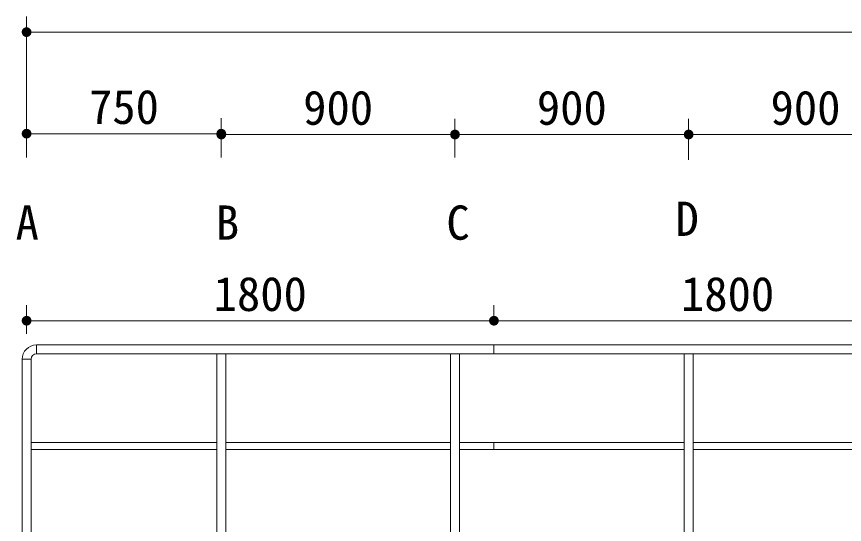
# Model space of a CAD drawing. Units: millimetres at full size. Extents: x 0 to 42000, y 0 to 29700.
# Drawn here: x 11374 to 14562, y 12209 to 14166 of the extents above; entities that cross this region are included whole.
import ezdxf
from ezdxf.enums import TextEntityAlignment as Align

# ---------------------------------------------------------------- set-up
doc = ezdxf.new("R2010")
doc.units = ezdxf.units.MM
doc.header["$LTSCALE"] = 100
for name, color, linetype, lineweight in [('D-STR', 1, 'Continuous', 13), ('D-STR-DIM', 7, 'Continuous', 13), ('D-STR-TXT', 7, 'Continuous', 13)]:
    doc.layers.add(name, color=color, linetype=linetype, lineweight=lineweight)
doc.styles.add('ＭＳ ゴシック', font='')
doc.styles.get('ＭＳ ゴシック').set_extended_font_data('MS Gothic')

# ---------------------------------------------------------------- blocks, each defined once
blk = doc.blocks.new('filled_dot')
at = {"color": 0, "linetype": 'Continuous', "lineweight": -2, "const_width": 1.25}
blk.add_lwpolyline([(-0.625, 0, 1), (0.625, 0, 1)], format="xyb", close=True, dxfattribs=at)

msp = doc.modelspace()

# ---------------------------------------------------------------- linework, layer by layer
at = {"layer": 'D-STR'}
for p, q in [((22924.3, 12900.4), (11450.5, 12900.4)), ((11450.5, 12883.4), (11450.5, 12883.4)), ((13212.4, 12866.4), (13212.4, 12900.4)), ((22924.3, 12866.4), (11450.5, 12866.4)), ((12145.4, 12866.4), (12145.4, 11744.4)), ((12179.4, 12866.4), (12179.4, 11744.4)), ((13045.4, 12866.4), (13045.4, 11744.4)), ((13079.4, 12866.4), (13079.4, 11744.4)), ((13945.4, 12866.4), (13945.4, 11744.4)), ((13979.4, 12866.4), (13979.4, 11744.4)), ((11395.4, 12845.3), (11395.4, 11744.4)), ((11429.4, 12845.3), (11429.4, 11744.4)), ((12145, 12524.7), (11429.4, 12524.7)), ((13045.4, 12524.7), (12179, 12524.7)), ((13945.4, 12524.7), (13079, 12524.7)), ((13212.4, 12497.5), (13212.4, 12524.7)), ((14845.4, 12524.7), (13979, 12524.7)), ((12145, 12497.5), (11429.4, 12497.5)), ((13045.4, 12497.5), (12179, 12497.5)), ((13945.4, 12497.5), (13079, 12497.5)), ((14845.4, 12497.5), (13979, 12497.5))]:
    msp.add_line(p, q, dxfattribs=at)
at = {"layer": 'D-STR', "color": 7}
for p, q in [((11450.5, 12866.4), (11450.5, 12900.4)), ((11429.4, 12845.3), (11395.4, 12845.3))]:
    msp.add_line(p, q, dxfattribs=at)
for radius in [55.1, 21.1]:
    msp.add_arc((11450.5, 12845.3), radius, 90, 180, dxfattribs=at)
at = {"layer": 'D-STR-DIM'}
for p, q in [((11412.4, 13622.5), (11412.4, 14165.6)), ((11412.4, 14105.6), (22962.4, 14105.6)), ((11412.4, 13622.5), (11412.4, 13774.4)), ((12162.4, 13622.5), (12162.4, 13774.4)), ((12162.4, 13622.5), (12162.4, 13771.2)), ((13062.4, 13622.5), (13062.4, 13771.2)), ((13062.4, 13622.5), (13062.4, 13771.2)), ((13962.4, 13613.8), (13962.4, 13771.2)), ((13962.4, 13613.8), (13962.4, 13771.2)), ((11412.4, 13714.4), (12162.4, 13714.4)), ((12162.4, 13711.2), (13062.4, 13711.2)), ((13062.4, 13711.2), (13962.4, 13711.2)), ((13962.4, 13711.2), (14862.4, 13711.2)), ((11412.4, 12943.2), (11412.4, 13053.8)), ((13212.4, 12980.4), (13212.4, 13053.8)), ((13212.4, 12980.4), (13212.4, 13053.8)), ((11412.4, 12993.8), (13212.4, 12993.8)), ((13212.4, 12993.8), (15012.4, 12993.8))]:
    msp.add_line(p, q, dxfattribs=at)

# ---------------------------------------------------------------- block references
at = {"layer": 'D-STR-DIM', "xscale": 15, "yscale": 15}
for p in [(11412.4, 14105.6), (11412.4, 13714.4), (12162.4, 13711.2), (13062.4, 13711.2), (13962.4, 13711.2), (11412.4, 12993.8), (13212.4, 12993.8)]:
    msp.add_blockref('filled_dot', p, dxfattribs=at)
at = {"layer": 'D-STR-DIM', "xscale": 15, "yscale": 15, "rotation": 180}
for p in [(12162.4, 13714.4), (13062.4, 13711.2), (13962.4, 13711.2), (13212.4, 12993.8)]:
    msp.add_blockref('filled_dot', p, dxfattribs=at)

# ---------------------------------------------------------------- texts
at = {"layer": 'D-STR-DIM', "style": 'ＭＳ ゴシック'}
for s, p in [('750', (11787.4, 13883.8)), ('900', (12612.4, 13880.6)), ('900', (13512.4, 13880.6)), ('900', (14412.4, 13880.6)), ('1800', (12312.4, 13163.2)), ('1800', (14112.4, 13163.2))]:
    msp.add_text(s, height=132, dxfattribs=at).set_placement(p, align=Align.TOP_CENTER)
at = {"layer": 'D-STR-TXT', "style": 'ＭＳ ゴシック'}
for s, p in [('A', (11370, 13437.8)), ('B', (12141.2, 13437.8)), ('C', (13029.2, 13437.8)), ('D', (13911.7, 13452.5))]:
    msp.add_text(s, height=132, dxfattribs=at).set_placement(p, align=Align.TOP_LEFT)

doc.saveas('drawing.dxf')
